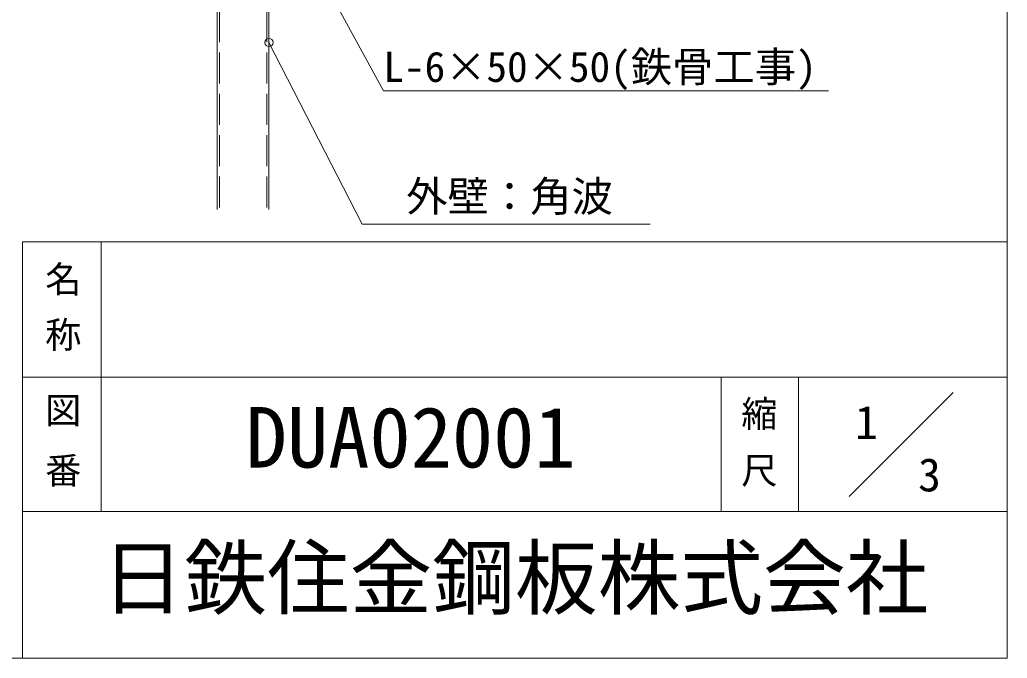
# Model space of a CAD drawing. Units: millimetres at full size, sheet at 1:3, with parts at other scales. Extents: x -593 to 9420, y -2143 to 398.
# Drawn here: x 306.4 to 593.1, y -398.1 to -212.7 of the extents above; entities that cross this region are included whole.
import ezdxf
from ezdxf.enums import TextEntityAlignment as Align

# ---------------------------------------------------------------- set-up
doc = ezdxf.new("R2010")
doc.units = ezdxf.units.MM
doc.header["$LTSCALE"] = 3
doc.header["$PDMODE"] = 32
doc.header["$PDSIZE"] = 2.4
doc.linetypes.add('DASHED3', pattern=[4, 3, -1])
for name, color, linetype, lineweight in [('0-0', 7, 'Continuous', 9), ('F-6', 7, 'Continuous', 9), ('F-D', 7, 'Continuous', 9), ('F-F__J_ADD', 4, 'Continuous', 9)]:
    doc.layers.add(name, color=color, linetype=linetype, lineweight=lineweight)
doc.layers.add('F-E', color=7, linetype='Continuous')
doc.styles.add('ＭＳ ゴシック', font='')
doc.styles.get('ＭＳ ゴシック').set_extended_font_data('MS Gothic')

msp = doc.modelspace()

# ---------------------------------------------------------------- linework, layer by layer
at = {"layer": '0-0'}
for p, q in [((329.948, -82.377), (411.967, -233.376)), ((378.762, -219.299), (405.849, -272.002)), ((411.967, -233.376), (541.247, -233.376)), ((405.849, -272.002), (489.411, -272.002))]:
    msp.add_line(p, q, dxfattribs=at)
at = {"layer": '0-0', "color": 2}
for p, q in [((363.762, -114.205), (363.762, -267.755)), ((378.762, -114.205), (378.762, -267.755))]:
    msp.add_line(p, q, dxfattribs=at)
at = {"layer": '0-0', "color": 2, "linetype": 'DASHED3'}
for p, q in [((364.362, -114.205), (364.362, -267.755)), ((378.162, -114.205), (378.162, -267.755))]:
    msp.add_line(p, q, dxfattribs=at)
at = {"layer": '0-0'}
msp.add_point((378.762, -219.299), dxfattribs=at)
at = {"layer": 'F-D'}
msp.add_line((547.213, -351.107), (577.405, -320.915), dxfattribs=at)
at = {"layer": 'F-F__J_ADD'}
for p, q in [((593.1, -398.1), (593.1, 398.1)), ((307.2, -277.2), (593.1, -277.2)), ((307.2, -277.2), (307.2, -398.1)), ((330, -277.2), (330, -355.5)), ((593.1, -316.5), (307.2, -316.5)), ((510, -355.5), (510, -316.5)), ((532.5, -355.5), (532.5, -316.5)), ((593.1, -355.5), (307.2, -355.5)), ((593.1, -398.1), (-593.1, -398.1))]:
    msp.add_line(p, q, dxfattribs=at)

# ---------------------------------------------------------------- texts
at = {"layer": '0-0', "style": 'ＭＳ ゴシック'}
for s, p in [('L-6×50×50(鉄骨工事)', (411.967, -233.376)), ('外壁：角波', (418.599, -271.002))]:
    msp.add_text(s, height=8.798, dxfattribs=at).set_placement(p, align=Align.BOTTOM_LEFT)
at = {"layer": 'F-6', "style": 'ＭＳ ゴシック'}
msp.add_text('DUA02001', height=17.6, dxfattribs=at).set_placement((372, -348), align=Align.BOTTOM_LEFT)
at = {"layer": 'F-E', "style": 'ＭＳ ゴシック'}
for s, height, p in [('名', 7.698, (313.783, -294.212)), ('称', 7.698, (313.783, -310.324)), ('図', 7.698, (313.783, -332.263)), ('縮', 7.698, (515.877, -333.291)), ('1', 9.677, (548.925, -337.347)), ('番', 7.698, (313.783, -349.745)), ('尺', 7.698, (515.877, -349.745)), ('3', 9.677, (567.233, -352.554)), ('日鉄住金鋼板株式会社', 17.6, (330.15, -388.8))]:
    msp.add_text(s, height=height, dxfattribs=at).set_placement(p, align=Align.BOTTOM_LEFT)

doc.saveas('drawing.dxf')
